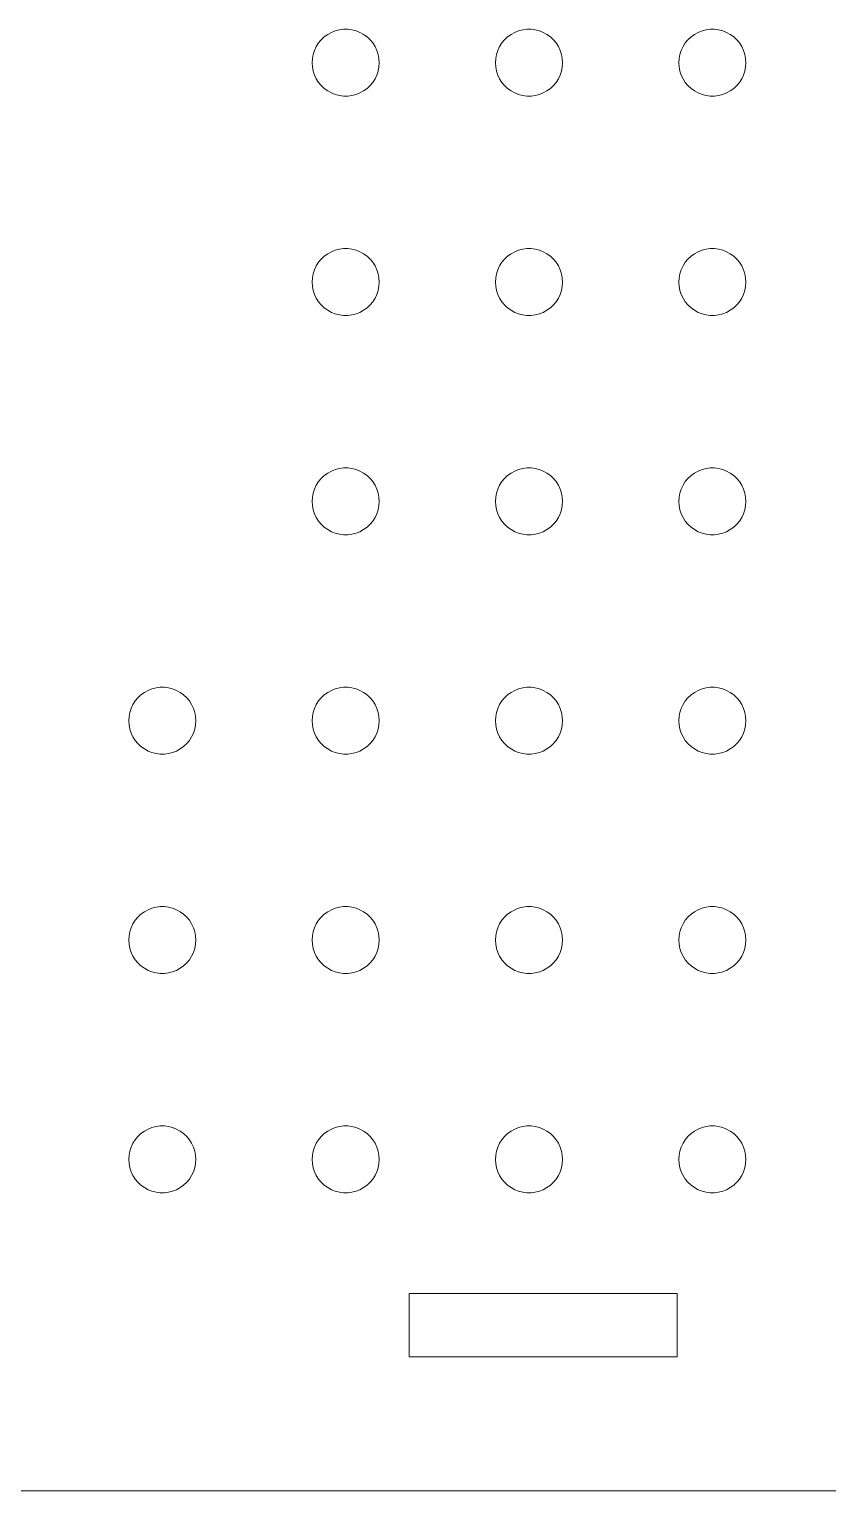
# Model space of a CAD drawing. Header units: millimetres. Extents: x -309 to 309, y -561 to 295.
# Drawn here: x 65.6 to 141.3, y -145.7 to -7.2 of the extents above; entities that cross this region are included whole.
import ezdxf

# ---------------------------------------------------------------- set-up
doc = ezdxf.new("R2010")
doc.units = ezdxf.units.MM
doc.layers.get('0').update_dxf_attribs({"linetype": 'CONTINUOUS', "lineweight": 0})

msp = doc.modelspace()

# ---------------------------------------------------------------- linework, layer by layer
for p, q in [((93.016, -8.525), (93.27, -8.217)), ((93.27, -8.217), (93.56, -7.945)), ((93.56, -7.945), (93.883, -7.71)), ((93.883, -7.71), (94.232, -7.518)), ((94.232, -7.518), (94.603, -7.371)), ((94.603, -7.371), (94.989, -7.272)), ((94.989, -7.272), (95.385, -7.222)), ((95.385, -7.222), (95.784, -7.222)), ((95.784, -7.222), (96.179, -7.272)), ((96.179, -7.272), (96.565, -7.371)), ((96.565, -7.371), (96.936, -7.518)), ((96.936, -7.518), (97.285, -7.71)), ((97.285, -7.71), (97.608, -7.945)), ((97.608, -7.945), (97.899, -8.217)), ((97.899, -8.217), (98.153, -8.525)), ((110.395, -8.525), (110.649, -8.217)), ((110.649, -8.217), (110.939, -7.945)), ((110.939, -7.945), (111.262, -7.71)), ((111.262, -7.71), (111.611, -7.518)), ((111.611, -7.518), (111.982, -7.371)), ((111.982, -7.371), (112.368, -7.272)), ((112.368, -7.272), (112.764, -7.222)), ((112.764, -7.222), (113.163, -7.222)), ((113.163, -7.222), (113.558, -7.272)), ((113.558, -7.272), (113.944, -7.371)), ((113.944, -7.371), (114.315, -7.518)), ((114.315, -7.518), (114.664, -7.71)), ((114.664, -7.71), (114.987, -7.945)), ((114.987, -7.945), (115.278, -8.217)), ((115.278, -8.217), (115.532, -8.525)), ((127.773, -8.525), (128.028, -8.217)), ((128.028, -8.217), (128.318, -7.945)), ((128.318, -7.945), (128.641, -7.71)), ((128.641, -7.71), (128.99, -7.518)), ((128.99, -7.518), (129.361, -7.371)), ((129.361, -7.371), (129.747, -7.272)), ((129.747, -7.272), (130.143, -7.222)), ((130.143, -7.222), (130.541, -7.222)), ((130.541, -7.222), (130.937, -7.272)), ((130.937, -7.272), (131.323, -7.371)), ((131.323, -7.371), (131.694, -7.518)), ((131.694, -7.518), (132.043, -7.71)), ((132.043, -7.71), (132.366, -7.945)), ((132.366, -7.945), (132.657, -8.217)), ((132.657, -8.217), (132.911, -8.525)), ((92.434, -9.993), (92.509, -9.601)), ((92.509, -9.601), (92.632, -9.222)), ((92.632, -9.222), (92.802, -8.861)), ((92.802, -8.861), (93.016, -8.525)), ((98.153, -8.525), (98.366, -8.861)), ((98.366, -8.861), (98.536, -9.222)), ((98.536, -9.222), (98.659, -9.601)), ((98.659, -9.601), (98.734, -9.993)), ((109.813, -9.993), (109.888, -9.601)), ((109.888, -9.601), (110.011, -9.222)), ((110.011, -9.222), (110.181, -8.861)), ((110.181, -8.861), (110.395, -8.525)), ((115.532, -8.525), (115.745, -8.861)), ((115.745, -8.861), (115.915, -9.222)), ((115.915, -9.222), (116.038, -9.601)), ((116.038, -9.601), (116.113, -9.993)), ((127.192, -9.993), (127.267, -9.601)), ((127.267, -9.601), (127.39, -9.222)), ((127.39, -9.222), (127.56, -8.861)), ((127.56, -8.861), (127.773, -8.525)), ((132.911, -8.525), (133.124, -8.861)), ((133.124, -8.861), (133.294, -9.222)), ((133.294, -9.222), (133.417, -9.601)), ((133.417, -9.601), (133.492, -9.993)), ((92.409, -10.391), (92.434, -9.993)), ((92.434, -10.789), (92.409, -10.391)), ((92.509, -11.181), (92.434, -10.789)), ((98.734, -10.789), (98.659, -11.181)), ((98.734, -9.993), (98.759, -10.391)), ((98.759, -10.391), (98.734, -10.789)), ((109.788, -10.391), (109.813, -9.993)), ((109.813, -10.789), (109.788, -10.391)), ((109.888, -11.181), (109.813, -10.789)), ((116.113, -10.789), (116.038, -11.181)), ((116.113, -9.993), (116.138, -10.391)), ((116.138, -10.391), (116.113, -10.789)), ((127.167, -10.391), (127.192, -9.993)), ((127.192, -10.789), (127.167, -10.391)), ((127.267, -11.181), (127.192, -10.789)), ((133.492, -10.789), (133.417, -11.181)), ((133.492, -9.993), (133.517, -10.391)), ((133.517, -10.391), (133.492, -10.789)), ((92.632, -11.56), (92.509, -11.181)), ((92.802, -11.92), (92.632, -11.56)), ((93.016, -12.257), (92.802, -11.92)), ((93.27, -12.564), (93.016, -12.257)), ((98.153, -12.257), (97.899, -12.564)), ((98.366, -11.92), (98.153, -12.257)), ((98.536, -11.56), (98.366, -11.92)), ((98.659, -11.181), (98.536, -11.56)), ((110.011, -11.56), (109.888, -11.181)), ((110.181, -11.92), (110.011, -11.56)), ((110.395, -12.257), (110.181, -11.92)), ((110.649, -12.564), (110.395, -12.257)), ((115.532, -12.257), (115.278, -12.564)), ((115.745, -11.92), (115.532, -12.257)), ((115.915, -11.56), (115.745, -11.92)), ((116.038, -11.181), (115.915, -11.56)), ((127.39, -11.56), (127.267, -11.181)), ((127.56, -11.92), (127.39, -11.56)), ((127.773, -12.257), (127.56, -11.92)), ((128.028, -12.564), (127.773, -12.257)), ((132.911, -12.257), (132.657, -12.564)), ((133.124, -11.92), (132.911, -12.257)), ((133.294, -11.56), (133.124, -11.92)), ((133.417, -11.181), (133.294, -11.56)), ((93.56, -12.837), (93.27, -12.564)), ((93.883, -13.072), (93.56, -12.837)), ((94.232, -13.264), (93.883, -13.072)), ((94.603, -13.411), (94.232, -13.264)), ((94.989, -13.51), (94.603, -13.411)), ((95.385, -13.56), (94.989, -13.51)), ((95.784, -13.56), (95.385, -13.56)), ((96.179, -13.51), (95.784, -13.56)), ((96.565, -13.411), (96.179, -13.51)), ((96.936, -13.264), (96.565, -13.411)), ((97.285, -13.072), (96.936, -13.264)), ((97.608, -12.837), (97.285, -13.072)), ((97.899, -12.564), (97.608, -12.837)), ((110.939, -12.837), (110.649, -12.564)), ((111.262, -13.072), (110.939, -12.837)), ((111.611, -13.264), (111.262, -13.072)), ((111.982, -13.411), (111.611, -13.264)), ((112.368, -13.51), (111.982, -13.411)), ((112.764, -13.56), (112.368, -13.51)), ((113.163, -13.56), (112.764, -13.56)), ((113.558, -13.51), (113.163, -13.56)), ((113.944, -13.411), (113.558, -13.51)), ((114.315, -13.264), (113.944, -13.411)), ((114.664, -13.072), (114.315, -13.264)), ((114.987, -12.837), (114.664, -13.072)), ((115.278, -12.564), (114.987, -12.837)), ((128.318, -12.837), (128.028, -12.564)), ((128.641, -13.072), (128.318, -12.837)), ((128.99, -13.264), (128.641, -13.072)), ((129.361, -13.411), (128.99, -13.264)), ((129.747, -13.51), (129.361, -13.411)), ((130.143, -13.56), (129.747, -13.51)), ((130.541, -13.56), (130.143, -13.56)), ((130.937, -13.51), (130.541, -13.56)), ((131.323, -13.411), (130.937, -13.51)), ((131.694, -13.264), (131.323, -13.411)), ((132.043, -13.072), (131.694, -13.264)), ((132.366, -12.837), (132.043, -13.072)), ((132.657, -12.564), (132.366, -12.837)), ((93.016, -29.307), (93.27, -28.999)), ((93.27, -28.999), (93.56, -28.726)), ((93.56, -28.726), (93.883, -28.492)), ((93.883, -28.492), (94.232, -28.3)), ((94.232, -28.3), (94.603, -28.153)), ((94.603, -28.153), (94.989, -28.054)), ((94.989, -28.054), (95.385, -28.004)), ((95.385, -28.004), (95.784, -28.004)), ((95.784, -28.004), (96.179, -28.054)), ((96.179, -28.054), (96.565, -28.153)), ((96.565, -28.153), (96.936, -28.3)), ((96.936, -28.3), (97.285, -28.492)), ((97.285, -28.492), (97.608, -28.726)), ((97.608, -28.726), (97.899, -28.999)), ((97.899, -28.999), (98.153, -29.307)), ((110.395, -29.307), (110.649, -28.999)), ((110.649, -28.999), (110.939, -28.726)), ((110.939, -28.726), (111.262, -28.492)), ((111.262, -28.492), (111.611, -28.3)), ((111.611, -28.3), (111.982, -28.153)), ((111.982, -28.153), (112.368, -28.054)), ((112.368, -28.054), (112.764, -28.004)), ((112.764, -28.004), (113.163, -28.004)), ((113.163, -28.004), (113.558, -28.054)), ((113.558, -28.054), (113.944, -28.153)), ((113.944, -28.153), (114.315, -28.3)), ((114.315, -28.3), (114.664, -28.492)), ((114.664, -28.492), (114.987, -28.726)), ((114.987, -28.726), (115.278, -28.999)), ((115.278, -28.999), (115.532, -29.307)), ((127.773, -29.307), (128.028, -28.999)), ((128.028, -28.999), (128.318, -28.726)), ((128.318, -28.726), (128.641, -28.492)), ((128.641, -28.492), (128.99, -28.3)), ((128.99, -28.3), (129.361, -28.153)), ((129.361, -28.153), (129.747, -28.054)), ((129.747, -28.054), (130.143, -28.004)), ((130.143, -28.004), (130.541, -28.004)), ((130.541, -28.004), (130.937, -28.054)), ((130.937, -28.054), (131.323, -28.153)), ((131.323, -28.153), (131.694, -28.3)), ((131.694, -28.3), (132.043, -28.492)), ((132.043, -28.492), (132.366, -28.726)), ((132.366, -28.726), (132.657, -28.999)), ((132.657, -28.999), (132.911, -29.307)), ((92.434, -30.775), (92.509, -30.383)), ((92.509, -30.383), (92.632, -30.004)), ((92.632, -30.004), (92.802, -29.643)), ((92.802, -29.643), (93.016, -29.307)), ((98.153, -29.307), (98.366, -29.643)), ((98.366, -29.643), (98.536, -30.004)), ((98.536, -30.004), (98.659, -30.383)), ((98.659, -30.383), (98.734, -30.775)), ((109.813, -30.775), (109.888, -30.383)), ((109.888, -30.383), (110.011, -30.004)), ((110.011, -30.004), (110.181, -29.643)), ((110.181, -29.643), (110.395, -29.307)), ((115.532, -29.307), (115.745, -29.643)), ((115.745, -29.643), (115.915, -30.004)), ((115.915, -30.004), (116.038, -30.383)), ((116.038, -30.383), (116.113, -30.775)), ((127.192, -30.775), (127.267, -30.383)), ((127.267, -30.383), (127.39, -30.004)), ((127.39, -30.004), (127.56, -29.643)), ((127.56, -29.643), (127.773, -29.307)), ((132.911, -29.307), (133.124, -29.643)), ((133.124, -29.643), (133.294, -30.004)), ((133.294, -30.004), (133.417, -30.383)), ((133.417, -30.383), (133.492, -30.775)), ((92.409, -31.173), (92.434, -30.775)), ((92.434, -31.571), (92.409, -31.173)), ((92.509, -31.962), (92.434, -31.571)), ((98.734, -31.571), (98.659, -31.962)), ((98.734, -30.775), (98.759, -31.173)), ((98.759, -31.173), (98.734, -31.571)), ((109.788, -31.173), (109.813, -30.775)), ((109.813, -31.571), (109.788, -31.173)), ((109.888, -31.962), (109.813, -31.571)), ((116.113, -31.571), (116.038, -31.962)), ((116.113, -30.775), (116.138, -31.173)), ((116.138, -31.173), (116.113, -31.571)), ((127.167, -31.173), (127.192, -30.775)), ((127.192, -31.571), (127.167, -31.173)), ((127.267, -31.962), (127.192, -31.571)), ((133.492, -31.571), (133.417, -31.962)), ((133.492, -30.775), (133.517, -31.173)), ((133.517, -31.173), (133.492, -31.571)), ((92.632, -32.342), (92.509, -31.962)), ((92.802, -32.702), (92.632, -32.342)), ((93.016, -33.039), (92.802, -32.702)), ((93.27, -33.346), (93.016, -33.039)), ((98.153, -33.039), (97.899, -33.346)), ((98.366, -32.702), (98.153, -33.039)), ((98.536, -32.342), (98.366, -32.702)), ((98.659, -31.962), (98.536, -32.342)), ((110.011, -32.342), (109.888, -31.962)), ((110.181, -32.702), (110.011, -32.342)), ((110.395, -33.039), (110.181, -32.702)), ((110.649, -33.346), (110.395, -33.039)), ((115.532, -33.039), (115.278, -33.346)), ((115.745, -32.702), (115.532, -33.039)), ((115.915, -32.342), (115.745, -32.702)), ((116.038, -31.962), (115.915, -32.342)), ((127.39, -32.342), (127.267, -31.962)), ((127.56, -32.702), (127.39, -32.342)), ((127.773, -33.039), (127.56, -32.702)), ((128.028, -33.346), (127.773, -33.039)), ((132.911, -33.039), (132.657, -33.346)), ((133.124, -32.702), (132.911, -33.039)), ((133.294, -32.342), (133.124, -32.702)), ((133.417, -31.962), (133.294, -32.342)), ((93.56, -33.619), (93.27, -33.346)), ((93.883, -33.853), (93.56, -33.619)), ((94.232, -34.046), (93.883, -33.853)), ((94.603, -34.192), (94.232, -34.046)), ((94.989, -34.291), (94.603, -34.192)), ((95.385, -34.341), (94.989, -34.291)), ((95.784, -34.341), (95.385, -34.341)), ((96.179, -34.291), (95.784, -34.341)), ((96.565, -34.192), (96.179, -34.291)), ((96.936, -34.046), (96.565, -34.192)), ((97.285, -33.853), (96.936, -34.046)), ((97.608, -33.619), (97.285, -33.853)), ((97.899, -33.346), (97.608, -33.619)), ((110.939, -33.619), (110.649, -33.346)), ((111.262, -33.853), (110.939, -33.619)), ((111.611, -34.046), (111.262, -33.853)), ((111.982, -34.192), (111.611, -34.046)), ((112.368, -34.291), (111.982, -34.192)), ((112.764, -34.341), (112.368, -34.291)), ((113.163, -34.341), (112.764, -34.341)), ((113.558, -34.291), (113.163, -34.341)), ((113.944, -34.192), (113.558, -34.291)), ((114.315, -34.046), (113.944, -34.192)), ((114.664, -33.853), (114.315, -34.046)), ((114.987, -33.619), (114.664, -33.853)), ((115.278, -33.346), (114.987, -33.619)), ((128.318, -33.619), (128.028, -33.346)), ((128.641, -33.853), (128.318, -33.619)), ((128.99, -34.046), (128.641, -33.853)), ((129.361, -34.192), (128.99, -34.046)), ((129.747, -34.291), (129.361, -34.192)), ((130.143, -34.341), (129.747, -34.291)), ((130.541, -34.341), (130.143, -34.341)), ((130.937, -34.291), (130.541, -34.341)), ((131.323, -34.192), (130.937, -34.291)), ((131.694, -34.046), (131.323, -34.192)), ((132.043, -33.853), (131.694, -34.046)), ((132.366, -33.619), (132.043, -33.853)), ((132.657, -33.346), (132.366, -33.619)), ((93.016, -50.088), (93.27, -49.781)), ((93.27, -49.781), (93.56, -49.508)), ((93.56, -49.508), (93.883, -49.274)), ((93.883, -49.274), (94.232, -49.082)), ((94.232, -49.082), (94.603, -48.935)), ((94.603, -48.935), (94.989, -48.836)), ((94.989, -48.836), (95.385, -48.786)), ((95.385, -48.786), (95.784, -48.786)), ((95.784, -48.786), (96.179, -48.836)), ((96.179, -48.836), (96.565, -48.935)), ((96.565, -48.935), (96.936, -49.082)), ((96.936, -49.082), (97.285, -49.274)), ((97.285, -49.274), (97.608, -49.508)), ((97.608, -49.508), (97.899, -49.781)), ((97.899, -49.781), (98.153, -50.088)), ((110.395, -50.088), (110.649, -49.781)), ((110.649, -49.781), (110.939, -49.508)), ((110.939, -49.508), (111.262, -49.274)), ((111.262, -49.274), (111.611, -49.082)), ((111.611, -49.082), (111.982, -48.935)), ((111.982, -48.935), (112.368, -48.836)), ((112.368, -48.836), (112.764, -48.786)), ((112.764, -48.786), (113.163, -48.786)), ((113.163, -48.786), (113.558, -48.836)), ((113.558, -48.836), (113.944, -48.935)), ((113.944, -48.935), (114.315, -49.082)), ((114.315, -49.082), (114.664, -49.274)), ((114.664, -49.274), (114.987, -49.508)), ((114.987, -49.508), (115.278, -49.781)), ((115.278, -49.781), (115.532, -50.088)), ((127.773, -50.088), (128.028, -49.781)), ((128.028, -49.781), (128.318, -49.508)), ((128.318, -49.508), (128.641, -49.274)), ((128.641, -49.274), (128.99, -49.082)), ((128.99, -49.082), (129.361, -48.935)), ((129.361, -48.935), (129.747, -48.836)), ((129.747, -48.836), (130.143, -48.786)), ((130.143, -48.786), (130.541, -48.786)), ((130.541, -48.786), (130.937, -48.836)), ((130.937, -48.836), (131.323, -48.935)), ((131.323, -48.935), (131.694, -49.082)), ((131.694, -49.082), (132.043, -49.274)), ((132.043, -49.274), (132.366, -49.508)), ((132.366, -49.508), (132.657, -49.781)), ((132.657, -49.781), (132.911, -50.088)), ((92.434, -51.557), (92.509, -51.165)), ((92.509, -51.165), (92.632, -50.786)), ((92.632, -50.786), (92.802, -50.425)), ((92.802, -50.425), (93.016, -50.088)), ((98.153, -50.088), (98.366, -50.425)), ((98.366, -50.425), (98.536, -50.786)), ((98.536, -50.786), (98.659, -51.165)), ((98.659, -51.165), (98.734, -51.557)), ((109.813, -51.557), (109.888, -51.165)), ((109.888, -51.165), (110.011, -50.786)), ((110.011, -50.786), (110.181, -50.425)), ((110.181, -50.425), (110.395, -50.088)), ((115.532, -50.088), (115.745, -50.425)), ((115.745, -50.425), (115.915, -50.786)), ((115.915, -50.786), (116.038, -51.165)), ((116.038, -51.165), (116.113, -51.557)), ((127.192, -51.557), (127.267, -51.165)), ((127.267, -51.165), (127.39, -50.786)), ((127.39, -50.786), (127.56, -50.425)), ((127.56, -50.425), (127.773, -50.088)), ((132.911, -50.088), (133.124, -50.425)), ((133.124, -50.425), (133.294, -50.786)), ((133.294, -50.786), (133.417, -51.165)), ((133.417, -51.165), (133.492, -51.557)), ((92.409, -51.955), (92.434, -51.557)), ((92.434, -52.352), (92.409, -51.955)), ((92.509, -52.744), (92.434, -52.352)), ((98.734, -52.352), (98.659, -52.744)), ((98.734, -51.557), (98.759, -51.955)), ((98.759, -51.955), (98.734, -52.352)), ((109.788, -51.955), (109.813, -51.557)), ((109.813, -52.352), (109.788, -51.955)), ((109.888, -52.744), (109.813, -52.352)), ((116.113, -52.352), (116.038, -52.744)), ((116.113, -51.557), (116.138, -51.955)), ((116.138, -51.955), (116.113, -52.352)), ((127.167, -51.955), (127.192, -51.557)), ((127.192, -52.352), (127.167, -51.955)), ((127.267, -52.744), (127.192, -52.352)), ((133.492, -52.352), (133.417, -52.744)), ((133.492, -51.557), (133.517, -51.955)), ((133.517, -51.955), (133.492, -52.352)), ((92.632, -53.123), (92.509, -52.744)), ((92.802, -53.484), (92.632, -53.123)), ((93.016, -53.821), (92.802, -53.484)), ((93.27, -54.128), (93.016, -53.821)), ((98.153, -53.821), (97.899, -54.128)), ((98.366, -53.484), (98.153, -53.821)), ((98.536, -53.123), (98.366, -53.484)), ((98.659, -52.744), (98.536, -53.123)), ((110.011, -53.123), (109.888, -52.744)), ((110.181, -53.484), (110.011, -53.123)), ((110.395, -53.821), (110.181, -53.484)), ((110.649, -54.128), (110.395, -53.821)), ((115.532, -53.821), (115.278, -54.128)), ((115.745, -53.484), (115.532, -53.821)), ((115.915, -53.123), (115.745, -53.484)), ((116.038, -52.744), (115.915, -53.123)), ((127.39, -53.123), (127.267, -52.744)), ((127.56, -53.484), (127.39, -53.123)), ((127.773, -53.821), (127.56, -53.484)), ((128.028, -54.128), (127.773, -53.821)), ((132.911, -53.821), (132.657, -54.128)), ((133.124, -53.484), (132.911, -53.821)), ((133.294, -53.123), (133.124, -53.484)), ((133.417, -52.744), (133.294, -53.123)), ((93.56, -54.401), (93.27, -54.128)), ((93.883, -54.635), (93.56, -54.401)), ((94.232, -54.827), (93.883, -54.635)), ((94.603, -54.974), (94.232, -54.827)), ((94.989, -55.073), (94.603, -54.974)), ((95.385, -55.123), (94.989, -55.073)), ((95.784, -55.123), (95.385, -55.123)), ((96.179, -55.073), (95.784, -55.123)), ((96.565, -54.974), (96.179, -55.073)), ((96.936, -54.827), (96.565, -54.974)), ((97.285, -54.635), (96.936, -54.827)), ((97.608, -54.401), (97.285, -54.635)), ((97.899, -54.128), (97.608, -54.401)), ((110.939, -54.401), (110.649, -54.128)), ((111.262, -54.635), (110.939, -54.401)), ((111.611, -54.827), (111.262, -54.635)), ((111.982, -54.974), (111.611, -54.827)), ((112.368, -55.073), (111.982, -54.974)), ((112.764, -55.123), (112.368, -55.073)), ((113.163, -55.123), (112.764, -55.123)), ((113.558, -55.073), (113.163, -55.123)), ((113.944, -54.974), (113.558, -55.073)), ((114.315, -54.827), (113.944, -54.974)), ((114.664, -54.635), (114.315, -54.827)), ((114.987, -54.401), (114.664, -54.635)), ((115.278, -54.128), (114.987, -54.401)), ((128.318, -54.401), (128.028, -54.128)), ((128.641, -54.635), (128.318, -54.401)), ((128.99, -54.827), (128.641, -54.635)), ((129.361, -54.974), (128.99, -54.827)), ((129.747, -55.073), (129.361, -54.974)), ((130.143, -55.123), (129.747, -55.073)), ((130.541, -55.123), (130.143, -55.123)), ((130.937, -55.073), (130.541, -55.123)), ((131.323, -54.974), (130.937, -55.073)), ((131.694, -54.827), (131.323, -54.974)), ((132.043, -54.635), (131.694, -54.827)), ((132.366, -54.401), (132.043, -54.635)), ((132.657, -54.128), (132.366, -54.401)), ((75.637, -70.87), (75.891, -70.563)), ((75.891, -70.563), (76.181, -70.29)), ((76.181, -70.29), (76.504, -70.056)), ((76.504, -70.056), (76.853, -69.864)), ((76.853, -69.864), (77.224, -69.717)), ((77.224, -69.717), (77.61, -69.618)), ((77.61, -69.618), (78.006, -69.568)), ((78.006, -69.568), (78.405, -69.568)), ((78.405, -69.568), (78.8, -69.618)), ((78.8, -69.618), (79.186, -69.717)), ((79.186, -69.717), (79.557, -69.864)), ((79.557, -69.864), (79.907, -70.056)), ((79.907, -70.056), (80.229, -70.29)), ((80.229, -70.29), (80.52, -70.563)), ((80.52, -70.563), (80.774, -70.87)), ((93.016, -70.87), (93.27, -70.563)), ((93.27, -70.563), (93.56, -70.29)), ((93.56, -70.29), (93.883, -70.056)), ((93.883, -70.056), (94.232, -69.864)), ((94.232, -69.864), (94.603, -69.717)), ((94.603, -69.717), (94.989, -69.618)), ((94.989, -69.618), (95.385, -69.568)), ((95.385, -69.568), (95.784, -69.568)), ((95.784, -69.568), (96.179, -69.618)), ((96.179, -69.618), (96.565, -69.717)), ((96.565, -69.717), (96.936, -69.864)), ((96.936, -69.864), (97.285, -70.056)), ((97.285, -70.056), (97.608, -70.29)), ((97.608, -70.29), (97.899, -70.563)), ((97.899, -70.563), (98.153, -70.87)), ((110.395, -70.87), (110.649, -70.563)), ((110.649, -70.563), (110.939, -70.29)), ((110.939, -70.29), (111.262, -70.056)), ((111.262, -70.056), (111.611, -69.864)), ((111.611, -69.864), (111.982, -69.717)), ((111.982, -69.717), (112.368, -69.618)), ((112.368, -69.618), (112.764, -69.568)), ((112.764, -69.568), (113.163, -69.568)), ((113.163, -69.568), (113.558, -69.618)), ((113.558, -69.618), (113.944, -69.717)), ((113.944, -69.717), (114.315, -69.864)), ((114.315, -69.864), (114.664, -70.056)), ((114.664, -70.056), (114.987, -70.29)), ((114.987, -70.29), (115.278, -70.563)), ((115.278, -70.563), (115.532, -70.87)), ((127.773, -70.87), (128.028, -70.563)), ((128.028, -70.563), (128.318, -70.29)), ((128.318, -70.29), (128.641, -70.056)), ((128.641, -70.056), (128.99, -69.864)), ((128.99, -69.864), (129.361, -69.717)), ((129.361, -69.717), (129.747, -69.618)), ((129.747, -69.618), (130.143, -69.568)), ((130.143, -69.568), (130.541, -69.568)), ((130.541, -69.568), (130.937, -69.618)), ((130.937, -69.618), (131.323, -69.717)), ((131.323, -69.717), (131.694, -69.864)), ((131.694, -69.864), (132.043, -70.056)), ((132.043, -70.056), (132.366, -70.29)), ((132.366, -70.29), (132.657, -70.563)), ((132.657, -70.563), (132.911, -70.87)), ((75.055, -72.338), (75.13, -71.947)), ((75.13, -71.947), (75.253, -71.568)), ((75.253, -71.568), (75.423, -71.207)), ((75.423, -71.207), (75.637, -70.87)), ((80.774, -70.87), (80.988, -71.207)), ((80.988, -71.207), (81.157, -71.568)), ((81.157, -71.568), (81.281, -71.947)), ((81.281, -71.947), (81.355, -72.338)), ((92.434, -72.338), (92.509, -71.947)), ((92.509, -71.947), (92.632, -71.568)), ((92.632, -71.568), (92.802, -71.207)), ((92.802, -71.207), (93.016, -70.87)), ((98.153, -70.87), (98.366, -71.207)), ((98.366, -71.207), (98.536, -71.568)), ((98.536, -71.568), (98.659, -71.947)), ((98.659, -71.947), (98.734, -72.338)), ((109.813, -72.338), (109.888, -71.947)), ((109.888, -71.947), (110.011, -71.568)), ((110.011, -71.568), (110.181, -71.207)), ((110.181, -71.207), (110.395, -70.87)), ((115.532, -70.87), (115.745, -71.207)), ((115.745, -71.207), (115.915, -71.568)), ((115.915, -71.568), (116.038, -71.947)), ((116.038, -71.947), (116.113, -72.338)), ((127.192, -72.338), (127.267, -71.947)), ((127.267, -71.947), (127.39, -71.568)), ((127.39, -71.568), (127.56, -71.207)), ((127.56, -71.207), (127.773, -70.87)), ((132.911, -70.87), (133.124, -71.207)), ((133.124, -71.207), (133.294, -71.568)), ((133.294, -71.568), (133.417, -71.947)), ((133.417, -71.947), (133.492, -72.338)), ((75.03, -72.736), (75.055, -72.338)), ((75.055, -73.134), (75.03, -72.736)), ((75.13, -73.526), (75.055, -73.134)), ((81.355, -73.134), (81.281, -73.526)), ((81.355, -72.338), (81.38, -72.736)), ((81.38, -72.736), (81.355, -73.134)), ((92.409, -72.736), (92.434, -72.338)), ((92.434, -73.134), (92.409, -72.736)), ((92.509, -73.526), (92.434, -73.134)), ((98.734, -73.134), (98.659, -73.526)), ((98.734, -72.338), (98.759, -72.736)), ((98.759, -72.736), (98.734, -73.134)), ((109.788, -72.736), (109.813, -72.338)), ((109.813, -73.134), (109.788, -72.736)), ((109.888, -73.526), (109.813, -73.134)), ((116.113, -73.134), (116.038, -73.526)), ((116.113, -72.338), (116.138, -72.736)), ((116.138, -72.736), (116.113, -73.134)), ((127.167, -72.736), (127.192, -72.338)), ((127.192, -73.134), (127.167, -72.736)), ((127.267, -73.526), (127.192, -73.134)), ((133.492, -73.134), (133.417, -73.526)), ((133.492, -72.338), (133.517, -72.736)), ((133.517, -72.736), (133.492, -73.134)), ((75.253, -73.905), (75.13, -73.526)), ((75.423, -74.266), (75.253, -73.905)), ((75.637, -74.603), (75.423, -74.266)), ((75.891, -74.91), (75.637, -74.603)), ((80.774, -74.603), (80.52, -74.91)), ((80.988, -74.266), (80.774, -74.603)), ((81.157, -73.905), (80.988, -74.266)), ((81.281, -73.526), (81.157, -73.905)), ((92.632, -73.905), (92.509, -73.526)), ((92.802, -74.266), (92.632, -73.905)), ((93.016, -74.603), (92.802, -74.266)), ((93.27, -74.91), (93.016, -74.603)), ((98.153, -74.603), (97.899, -74.91)), ((98.366, -74.266), (98.153, -74.603)), ((98.536, -73.905), (98.366, -74.266)), ((98.659, -73.526), (98.536, -73.905)), ((110.011, -73.905), (109.888, -73.526)), ((110.181, -74.266), (110.011, -73.905)), ((110.395, -74.603), (110.181, -74.266)), ((110.649, -74.91), (110.395, -74.603)), ((115.532, -74.603), (115.278, -74.91)), ((115.745, -74.266), (115.532, -74.603)), ((115.915, -73.905), (115.745, -74.266)), ((116.038, -73.526), (115.915, -73.905)), ((127.39, -73.905), (127.267, -73.526)), ((127.56, -74.266), (127.39, -73.905)), ((127.773, -74.603), (127.56, -74.266)), ((128.028, -74.91), (127.773, -74.603)), ((132.911, -74.603), (132.657, -74.91)), ((133.124, -74.266), (132.911, -74.603)), ((133.294, -73.905), (133.124, -74.266)), ((133.417, -73.526), (133.294, -73.905)), ((76.181, -75.183), (75.891, -74.91)), ((76.504, -75.417), (76.181, -75.183)), ((76.853, -75.609), (76.504, -75.417)), ((77.224, -75.756), (76.853, -75.609)), ((77.61, -75.855), (77.224, -75.756)), ((78.006, -75.905), (77.61, -75.855)), ((78.405, -75.905), (78.006, -75.905)), ((78.8, -75.855), (78.405, -75.905)), ((79.186, -75.756), (78.8, -75.855)), ((79.557, -75.609), (79.186, -75.756)), ((79.907, -75.417), (79.557, -75.609)), ((80.229, -75.183), (79.907, -75.417)), ((80.52, -74.91), (80.229, -75.183)), ((93.56, -75.183), (93.27, -74.91)), ((93.883, -75.417), (93.56, -75.183)), ((94.232, -75.609), (93.883, -75.417)), ((94.603, -75.756), (94.232, -75.609)), ((94.989, -75.855), (94.603, -75.756)), ((95.385, -75.905), (94.989, -75.855)), ((95.784, -75.905), (95.385, -75.905)), ((96.179, -75.855), (95.784, -75.905)), ((96.565, -75.756), (96.179, -75.855)), ((96.936, -75.609), (96.565, -75.756)), ((97.285, -75.417), (96.936, -75.609)), ((97.608, -75.183), (97.285, -75.417)), ((97.899, -74.91), (97.608, -75.183)), ((110.939, -75.183), (110.649, -74.91)), ((111.262, -75.417), (110.939, -75.183)), ((111.611, -75.609), (111.262, -75.417)), ((111.982, -75.756), (111.611, -75.609)), ((112.368, -75.855), (111.982, -75.756)), ((112.764, -75.905), (112.368, -75.855)), ((113.163, -75.905), (112.764, -75.905)), ((113.558, -75.855), (113.163, -75.905)), ((113.944, -75.756), (113.558, -75.855)), ((114.315, -75.609), (113.944, -75.756)), ((114.664, -75.417), (114.315, -75.609)), ((114.987, -75.183), (114.664, -75.417)), ((115.278, -74.91), (114.987, -75.183)), ((128.318, -75.183), (128.028, -74.91)), ((128.641, -75.417), (128.318, -75.183)), ((128.99, -75.609), (128.641, -75.417)), ((129.361, -75.756), (128.99, -75.609)), ((129.747, -75.855), (129.361, -75.756)), ((130.143, -75.905), (129.747, -75.855)), ((130.541, -75.905), (130.143, -75.905)), ((130.937, -75.855), (130.541, -75.905)), ((131.323, -75.756), (130.937, -75.855)), ((131.694, -75.609), (131.323, -75.756)), ((132.043, -75.417), (131.694, -75.609)), ((132.366, -75.183), (132.043, -75.417)), ((132.657, -74.91), (132.366, -75.183)), ((75.637, -91.652), (75.891, -91.345)), ((75.891, -91.345), (76.181, -91.072)), ((76.181, -91.072), (76.504, -90.837)), ((76.504, -90.837), (76.853, -90.645)), ((76.853, -90.645), (77.224, -90.499)), ((77.224, -90.499), (77.61, -90.399)), ((77.61, -90.399), (78.006, -90.349)), ((78.006, -90.349), (78.405, -90.349)), ((78.405, -90.349), (78.8, -90.399)), ((78.8, -90.399), (79.186, -90.499)), ((79.186, -90.499), (79.557, -90.645)), ((79.557, -90.645), (79.907, -90.837)), ((79.907, -90.837), (80.229, -91.072)), ((80.229, -91.072), (80.52, -91.345)), ((80.52, -91.345), (80.774, -91.652)), ((93.016, -91.652), (93.27, -91.345)), ((93.27, -91.345), (93.56, -91.072)), ((93.56, -91.072), (93.883, -90.837)), ((93.883, -90.837), (94.232, -90.645)), ((94.232, -90.645), (94.603, -90.499)), ((94.603, -90.499), (94.989, -90.399)), ((94.989, -90.399), (95.385, -90.349)), ((95.385, -90.349), (95.784, -90.349)), ((95.784, -90.349), (96.179, -90.399)), ((96.179, -90.399), (96.565, -90.499)), ((96.565, -90.499), (96.936, -90.645)), ((96.936, -90.645), (97.285, -90.837)), ((97.285, -90.837), (97.608, -91.072)), ((97.608, -91.072), (97.899, -91.345)), ((97.899, -91.345), (98.153, -91.652)), ((110.395, -91.652), (110.649, -91.345)), ((110.649, -91.345), (110.939, -91.072)), ((110.939, -91.072), (111.262, -90.837)), ((111.262, -90.837), (111.611, -90.645)), ((111.611, -90.645), (111.982, -90.499)), ((111.982, -90.499), (112.368, -90.399)), ((112.368, -90.399), (112.764, -90.349)), ((112.764, -90.349), (113.163, -90.349)), ((113.163, -90.349), (113.558, -90.399)), ((113.558, -90.399), (113.944, -90.499)), ((113.944, -90.499), (114.315, -90.645)), ((114.315, -90.645), (114.664, -90.837)), ((114.664, -90.837), (114.987, -91.072)), ((114.987, -91.072), (115.278, -91.345)), ((115.278, -91.345), (115.532, -91.652)), ((127.773, -91.652), (128.028, -91.345)), ((128.028, -91.345), (128.318, -91.072)), ((128.318, -91.072), (128.641, -90.837)), ((128.641, -90.837), (128.99, -90.645)), ((128.99, -90.645), (129.361, -90.499)), ((129.361, -90.499), (129.747, -90.399)), ((129.747, -90.399), (130.143, -90.349)), ((130.143, -90.349), (130.541, -90.349)), ((130.541, -90.349), (130.937, -90.399)), ((130.937, -90.399), (131.323, -90.499)), ((131.323, -90.499), (131.694, -90.645)), ((131.694, -90.645), (132.043, -90.837)), ((132.043, -90.837), (132.366, -91.072)), ((132.366, -91.072), (132.657, -91.345)), ((132.657, -91.345), (132.911, -91.652)), ((75.055, -93.12), (75.13, -92.729)), ((75.13, -92.729), (75.253, -92.349)), ((75.253, -92.349), (75.423, -91.989)), ((75.423, -91.989), (75.637, -91.652)), ((80.774, -91.652), (80.988, -91.989)), ((80.988, -91.989), (81.157, -92.349)), ((81.157, -92.349), (81.281, -92.729)), ((81.281, -92.729), (81.355, -93.12)), ((92.434, -93.12), (92.509, -92.729)), ((92.509, -92.729), (92.632, -92.349)), ((92.632, -92.349), (92.802, -91.989)), ((92.802, -91.989), (93.016, -91.652)), ((98.153, -91.652), (98.366, -91.989)), ((98.366, -91.989), (98.536, -92.349)), ((98.536, -92.349), (98.659, -92.729)), ((98.659, -92.729), (98.734, -93.12)), ((109.813, -93.12), (109.888, -92.729)), ((109.888, -92.729), (110.011, -92.349)), ((110.011, -92.349), (110.181, -91.989)), ((110.181, -91.989), (110.395, -91.652)), ((115.532, -91.652), (115.745, -91.989)), ((115.745, -91.989), (115.915, -92.349)), ((115.915, -92.349), (116.038, -92.729)), ((116.038, -92.729), (116.113, -93.12)), ((127.192, -93.12), (127.267, -92.729)), ((127.267, -92.729), (127.39, -92.349)), ((127.39, -92.349), (127.56, -91.989)), ((127.56, -91.989), (127.773, -91.652)), ((132.911, -91.652), (133.124, -91.989)), ((133.124, -91.989), (133.294, -92.349)), ((133.294, -92.349), (133.417, -92.729)), ((133.417, -92.729), (133.492, -93.12)), ((75.03, -93.518), (75.055, -93.12)), ((75.055, -93.916), (75.03, -93.518)), ((75.13, -94.308), (75.055, -93.916)), ((81.355, -93.916), (81.281, -94.308)), ((81.355, -93.12), (81.38, -93.518)), ((81.38, -93.518), (81.355, -93.916)), ((92.409, -93.518), (92.434, -93.12)), ((92.434, -93.916), (92.409, -93.518)), ((92.509, -94.308), (92.434, -93.916)), ((98.734, -93.916), (98.659, -94.308)), ((98.734, -93.12), (98.759, -93.518)), ((98.759, -93.518), (98.734, -93.916)), ((109.788, -93.518), (109.813, -93.12)), ((109.813, -93.916), (109.788, -93.518)), ((109.888, -94.308), (109.813, -93.916)), ((116.113, -93.916), (116.038, -94.308)), ((116.113, -93.12), (116.138, -93.518)), ((116.138, -93.518), (116.113, -93.916)), ((127.167, -93.518), (127.192, -93.12)), ((127.192, -93.916), (127.167, -93.518)), ((127.267, -94.308), (127.192, -93.916)), ((133.492, -93.916), (133.417, -94.308)), ((133.492, -93.12), (133.517, -93.518)), ((133.517, -93.518), (133.492, -93.916)), ((75.253, -94.687), (75.13, -94.308)), ((75.423, -95.048), (75.253, -94.687)), ((75.637, -95.384), (75.423, -95.048)), ((75.891, -95.692), (75.637, -95.384)), ((80.774, -95.384), (80.52, -95.692)), ((80.988, -95.048), (80.774, -95.384)), ((81.157, -94.687), (80.988, -95.048)), ((81.281, -94.308), (81.157, -94.687)), ((92.632, -94.687), (92.509, -94.308)), ((92.802, -95.048), (92.632, -94.687)), ((93.016, -95.384), (92.802, -95.048)), ((93.27, -95.692), (93.016, -95.384)), ((98.153, -95.384), (97.899, -95.692)), ((98.366, -95.048), (98.153, -95.384)), ((98.536, -94.687), (98.366, -95.048)), ((98.659, -94.308), (98.536, -94.687)), ((110.011, -94.687), (109.888, -94.308)), ((110.181, -95.048), (110.011, -94.687)), ((110.395, -95.384), (110.181, -95.048)), ((110.649, -95.692), (110.395, -95.384)), ((115.532, -95.384), (115.278, -95.692)), ((115.745, -95.048), (115.532, -95.384)), ((115.915, -94.687), (115.745, -95.048)), ((116.038, -94.308), (115.915, -94.687)), ((127.39, -94.687), (127.267, -94.308)), ((127.56, -95.048), (127.39, -94.687)), ((127.773, -95.384), (127.56, -95.048)), ((128.028, -95.692), (127.773, -95.384)), ((132.911, -95.384), (132.657, -95.692)), ((133.124, -95.048), (132.911, -95.384)), ((133.294, -94.687), (133.124, -95.048)), ((133.417, -94.308), (133.294, -94.687)), ((76.181, -95.965), (75.891, -95.692)), ((76.504, -96.199), (76.181, -95.965)), ((76.853, -96.391), (76.504, -96.199)), ((77.224, -96.538), (76.853, -96.391)), ((77.61, -96.637), (77.224, -96.538)), ((78.006, -96.687), (77.61, -96.637)), ((78.405, -96.687), (78.006, -96.687)), ((78.8, -96.637), (78.405, -96.687)), ((79.186, -96.538), (78.8, -96.637)), ((79.557, -96.391), (79.186, -96.538)), ((79.907, -96.199), (79.557, -96.391)), ((80.229, -95.965), (79.907, -96.199)), ((80.52, -95.692), (80.229, -95.965)), ((93.56, -95.965), (93.27, -95.692)), ((93.883, -96.199), (93.56, -95.965)), ((94.232, -96.391), (93.883, -96.199)), ((94.603, -96.538), (94.232, -96.391)), ((94.989, -96.637), (94.603, -96.538)), ((95.385, -96.687), (94.989, -96.637)), ((95.784, -96.687), (95.385, -96.687)), ((96.179, -96.637), (95.784, -96.687)), ((96.565, -96.538), (96.179, -96.637)), ((96.936, -96.391), (96.565, -96.538)), ((97.285, -96.199), (96.936, -96.391)), ((97.608, -95.965), (97.285, -96.199)), ((97.899, -95.692), (97.608, -95.965)), ((110.939, -95.965), (110.649, -95.692)), ((111.262, -96.199), (110.939, -95.965)), ((111.611, -96.391), (111.262, -96.199)), ((111.982, -96.538), (111.611, -96.391)), ((112.368, -96.637), (111.982, -96.538)), ((112.764, -96.687), (112.368, -96.637)), ((113.163, -96.687), (112.764, -96.687)), ((113.558, -96.637), (113.163, -96.687)), ((113.944, -96.538), (113.558, -96.637)), ((114.315, -96.391), (113.944, -96.538)), ((114.664, -96.199), (114.315, -96.391)), ((114.987, -95.965), (114.664, -96.199)), ((115.278, -95.692), (114.987, -95.965)), ((128.318, -95.965), (128.028, -95.692)), ((128.641, -96.199), (128.318, -95.965)), ((128.99, -96.391), (128.641, -96.199)), ((129.361, -96.538), (128.99, -96.391)), ((129.747, -96.637), (129.361, -96.538)), ((130.143, -96.687), (129.747, -96.637)), ((130.541, -96.687), (130.143, -96.687)), ((130.937, -96.637), (130.541, -96.687)), ((131.323, -96.538), (130.937, -96.637)), ((131.694, -96.391), (131.323, -96.538)), ((132.043, -96.199), (131.694, -96.391)), ((132.366, -95.965), (132.043, -96.199)), ((132.657, -95.692), (132.366, -95.965)), ((75.637, -112.434), (75.891, -112.127)), ((75.891, -112.127), (76.181, -111.854)), ((76.181, -111.854), (76.504, -111.619)), ((76.504, -111.619), (76.853, -111.427)), ((76.853, -111.427), (77.224, -111.28)), ((77.224, -111.28), (77.61, -111.181)), ((77.61, -111.181), (78.006, -111.131)), ((78.006, -111.131), (78.405, -111.131)), ((78.405, -111.131), (78.8, -111.181)), ((78.8, -111.181), (79.186, -111.28)), ((79.186, -111.28), (79.557, -111.427)), ((79.557, -111.427), (79.907, -111.619)), ((79.907, -111.619), (80.229, -111.854)), ((80.229, -111.854), (80.52, -112.127)), ((80.52, -112.127), (80.774, -112.434)), ((93.016, -112.434), (93.27, -112.127)), ((93.27, -112.127), (93.56, -111.854)), ((93.56, -111.854), (93.883, -111.619)), ((93.883, -111.619), (94.232, -111.427)), ((94.232, -111.427), (94.603, -111.28)), ((94.603, -111.28), (94.989, -111.181)), ((94.989, -111.181), (95.385, -111.131)), ((95.385, -111.131), (95.784, -111.131)), ((95.784, -111.131), (96.179, -111.181)), ((96.179, -111.181), (96.565, -111.28)), ((96.565, -111.28), (96.936, -111.427)), ((96.936, -111.427), (97.285, -111.619)), ((97.285, -111.619), (97.608, -111.854)), ((97.608, -111.854), (97.899, -112.127)), ((97.899, -112.127), (98.153, -112.434)), ((110.395, -112.434), (110.649, -112.127)), ((110.649, -112.127), (110.939, -111.854)), ((110.939, -111.854), (111.262, -111.619)), ((111.262, -111.619), (111.611, -111.427)), ((111.611, -111.427), (111.982, -111.28)), ((111.982, -111.28), (112.368, -111.181)), ((112.368, -111.181), (112.764, -111.131)), ((112.764, -111.131), (113.163, -111.131)), ((113.163, -111.131), (113.558, -111.181)), ((113.558, -111.181), (113.944, -111.28)), ((113.944, -111.28), (114.315, -111.427)), ((114.315, -111.427), (114.664, -111.619)), ((114.664, -111.619), (114.987, -111.854)), ((114.987, -111.854), (115.278, -112.127)), ((115.278, -112.127), (115.532, -112.434)), ((127.773, -112.434), (128.028, -112.127)), ((128.028, -112.127), (128.318, -111.854)), ((128.318, -111.854), (128.641, -111.619)), ((128.641, -111.619), (128.99, -111.427)), ((128.99, -111.427), (129.361, -111.28)), ((129.361, -111.28), (129.747, -111.181)), ((129.747, -111.181), (130.143, -111.131)), ((130.143, -111.131), (130.541, -111.131)), ((130.541, -111.131), (130.937, -111.181)), ((130.937, -111.181), (131.323, -111.28)), ((131.323, -111.28), (131.694, -111.427)), ((131.694, -111.427), (132.043, -111.619)), ((132.043, -111.619), (132.366, -111.854)), ((132.366, -111.854), (132.657, -112.127)), ((132.657, -112.127), (132.911, -112.434)), ((75.055, -113.902), (75.13, -113.51)), ((75.13, -113.51), (75.253, -113.131)), ((75.253, -113.131), (75.423, -112.77)), ((75.423, -112.77), (75.637, -112.434)), ((80.774, -112.434), (80.988, -112.77)), ((80.988, -112.77), (81.157, -113.131)), ((81.157, -113.131), (81.281, -113.51)), ((81.281, -113.51), (81.355, -113.902)), ((92.434, -113.902), (92.509, -113.51)), ((92.509, -113.51), (92.632, -113.131)), ((92.632, -113.131), (92.802, -112.77)), ((92.802, -112.77), (93.016, -112.434)), ((98.153, -112.434), (98.366, -112.77)), ((98.366, -112.77), (98.536, -113.131)), ((98.536, -113.131), (98.659, -113.51)), ((98.659, -113.51), (98.734, -113.902)), ((109.813, -113.902), (109.888, -113.51)), ((109.888, -113.51), (110.011, -113.131)), ((110.011, -113.131), (110.181, -112.77)), ((110.181, -112.77), (110.395, -112.434)), ((115.532, -112.434), (115.745, -112.77)), ((115.745, -112.77), (115.915, -113.131)), ((115.915, -113.131), (116.038, -113.51)), ((116.038, -113.51), (116.113, -113.902)), ((127.192, -113.902), (127.267, -113.51)), ((127.267, -113.51), (127.39, -113.131)), ((127.39, -113.131), (127.56, -112.77)), ((127.56, -112.77), (127.773, -112.434)), ((132.911, -112.434), (133.124, -112.77)), ((133.124, -112.77), (133.294, -113.131)), ((133.294, -113.131), (133.417, -113.51)), ((133.417, -113.51), (133.492, -113.902)), ((75.03, -114.3), (75.055, -113.902)), ((75.055, -114.698), (75.03, -114.3)), ((75.13, -115.09), (75.055, -114.698)), ((81.355, -114.698), (81.281, -115.09)), ((81.355, -113.902), (81.38, -114.3)), ((81.38, -114.3), (81.355, -114.698)), ((92.409, -114.3), (92.434, -113.902)), ((92.434, -114.698), (92.409, -114.3)), ((92.509, -115.09), (92.434, -114.698)), ((98.734, -114.698), (98.659, -115.09)), ((98.734, -113.902), (98.759, -114.3)), ((98.759, -114.3), (98.734, -114.698)), ((109.788, -114.3), (109.813, -113.902)), ((109.813, -114.698), (109.788, -114.3)), ((109.888, -115.09), (109.813, -114.698)), ((116.113, -114.698), (116.038, -115.09)), ((116.113, -113.902), (116.138, -114.3)), ((116.138, -114.3), (116.113, -114.698)), ((127.167, -114.3), (127.192, -113.902)), ((127.192, -114.698), (127.167, -114.3)), ((127.267, -115.09), (127.192, -114.698)), ((133.492, -114.698), (133.417, -115.09)), ((133.492, -113.902), (133.517, -114.3)), ((133.517, -114.3), (133.492, -114.698)), ((75.253, -115.469), (75.13, -115.09)), ((75.423, -115.83), (75.253, -115.469)), ((75.637, -116.166), (75.423, -115.83)), ((75.891, -116.473), (75.637, -116.166)), ((80.774, -116.166), (80.52, -116.473)), ((80.988, -115.83), (80.774, -116.166)), ((81.157, -115.469), (80.988, -115.83)), ((81.281, -115.09), (81.157, -115.469)), ((92.632, -115.469), (92.509, -115.09)), ((92.802, -115.83), (92.632, -115.469)), ((93.016, -116.166), (92.802, -115.83)), ((93.27, -116.473), (93.016, -116.166)), ((98.153, -116.166), (97.899, -116.473)), ((98.366, -115.83), (98.153, -116.166)), ((98.536, -115.469), (98.366, -115.83)), ((98.659, -115.09), (98.536, -115.469)), ((110.011, -115.469), (109.888, -115.09)), ((110.181, -115.83), (110.011, -115.469)), ((110.395, -116.166), (110.181, -115.83)), ((110.649, -116.473), (110.395, -116.166)), ((115.532, -116.166), (115.278, -116.473)), ((115.745, -115.83), (115.532, -116.166)), ((115.915, -115.469), (115.745, -115.83)), ((116.038, -115.09), (115.915, -115.469)), ((127.39, -115.469), (127.267, -115.09)), ((127.56, -115.83), (127.39, -115.469)), ((127.773, -116.166), (127.56, -115.83)), ((128.028, -116.473), (127.773, -116.166)), ((132.911, -116.166), (132.657, -116.473)), ((133.124, -115.83), (132.911, -116.166)), ((133.294, -115.469), (133.124, -115.83)), ((133.417, -115.09), (133.294, -115.469)), ((76.181, -116.746), (75.891, -116.473)), ((76.504, -116.981), (76.181, -116.746)), ((76.853, -117.173), (76.504, -116.981)), ((77.224, -117.32), (76.853, -117.173)), ((77.61, -117.419), (77.224, -117.32)), ((78.006, -117.469), (77.61, -117.419)), ((78.405, -117.469), (78.006, -117.469)), ((78.8, -117.419), (78.405, -117.469)), ((79.186, -117.32), (78.8, -117.419)), ((79.557, -117.173), (79.186, -117.32)), ((79.907, -116.981), (79.557, -117.173)), ((80.229, -116.746), (79.907, -116.981)), ((80.52, -116.473), (80.229, -116.746)), ((93.56, -116.746), (93.27, -116.473)), ((93.883, -116.981), (93.56, -116.746)), ((94.232, -117.173), (93.883, -116.981)), ((94.603, -117.32), (94.232, -117.173)), ((94.989, -117.419), (94.603, -117.32)), ((95.385, -117.469), (94.989, -117.419)), ((95.784, -117.469), (95.385, -117.469)), ((96.179, -117.419), (95.784, -117.469)), ((96.565, -117.32), (96.179, -117.419)), ((96.936, -117.173), (96.565, -117.32)), ((97.285, -116.981), (96.936, -117.173)), ((97.608, -116.746), (97.285, -116.981)), ((97.899, -116.473), (97.608, -116.746)), ((110.939, -116.746), (110.649, -116.473)), ((111.262, -116.981), (110.939, -116.746)), ((111.611, -117.173), (111.262, -116.981)), ((111.982, -117.32), (111.611, -117.173)), ((112.368, -117.419), (111.982, -117.32)), ((112.764, -117.469), (112.368, -117.419)), ((113.163, -117.469), (112.764, -117.469)), ((113.558, -117.419), (113.163, -117.469)), ((113.944, -117.32), (113.558, -117.419)), ((114.315, -117.173), (113.944, -117.32)), ((114.664, -116.981), (114.315, -117.173)), ((114.987, -116.746), (114.664, -116.981)), ((115.278, -116.473), (114.987, -116.746)), ((128.318, -116.746), (128.028, -116.473)), ((128.641, -116.981), (128.318, -116.746)), ((128.99, -117.173), (128.641, -116.981)), ((129.361, -117.32), (128.99, -117.173)), ((129.747, -117.419), (129.361, -117.32)), ((130.143, -117.469), (129.747, -117.419)), ((130.541, -117.469), (130.143, -117.469)), ((130.937, -117.419), (130.541, -117.469)), ((131.323, -117.32), (130.937, -117.419)), ((131.694, -117.173), (131.323, -117.32)), ((132.043, -116.981), (131.694, -117.173)), ((132.366, -116.746), (132.043, -116.981)), ((132.657, -116.473), (132.366, -116.746)), ((101.6, -133), (101.6, -127)), ((101.6, -127), (127, -127)), ((127, -127), (127, -133)), ((127, -133), (101.6, -133)), ((202.85, -145.7), (-202.85, -145.7))]:
    msp.add_line(p, q)

doc.saveas('drawing.dxf')
